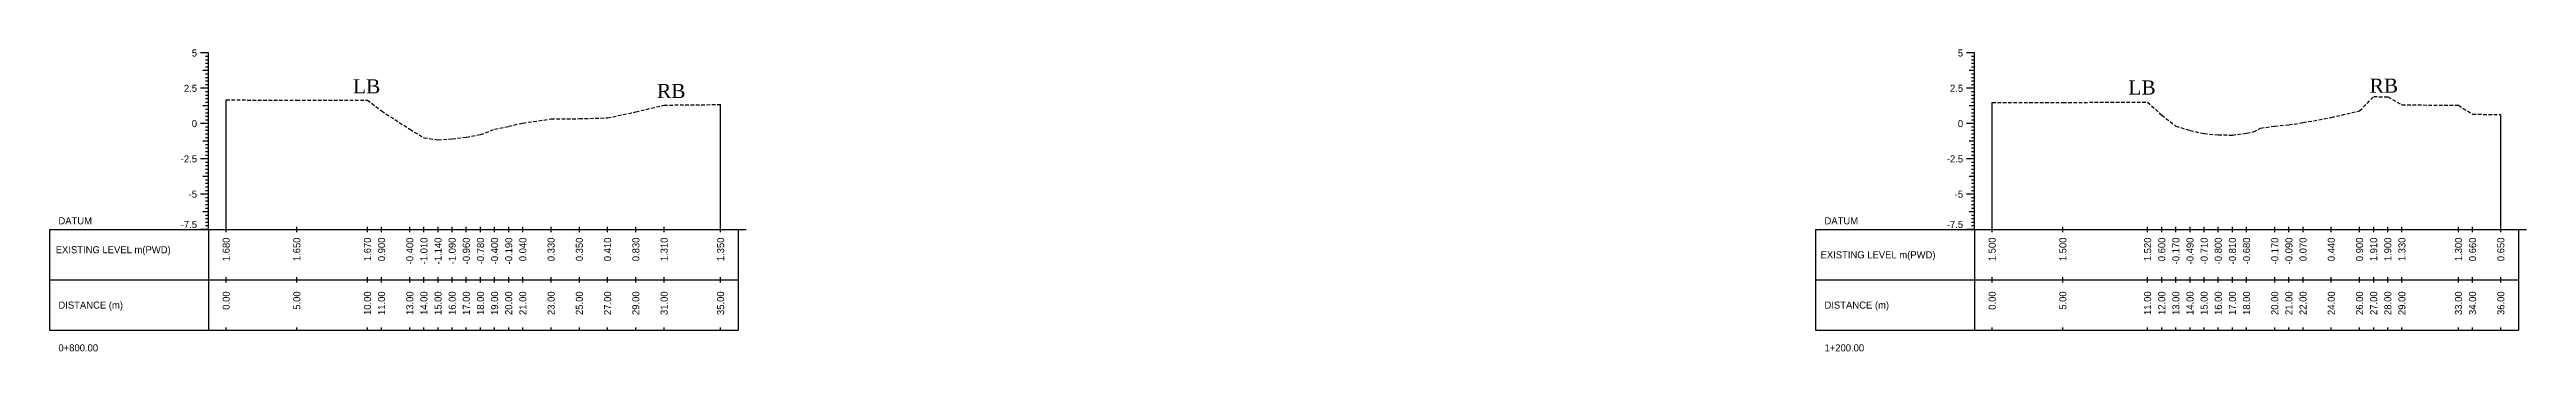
# Model space of a CAD drawing. Header units: inches. Extents: x 3247 to 4722, y -1199 to -293.
# Drawn here: x 3797.9 to 3973.2, y -733.4 to -712 of the extents above; entities that cross this region are included whole.
import ezdxf
from ezdxf.enums import TextEntityAlignment as Align

# ---------------------------------------------------------------- set-up
doc = ezdxf.new("R2010")
doc.units = ezdxf.units.IN
doc.header["$MEASUREMENT"] = 0
doc.linetypes.add('HIDDEN', pattern=[0.375, 0.25, -0.125])
doc.layers.add('CS_Drawing', color=7, linetype='Continuous')
doc.layers.add('GL', color=3, linetype='HIDDEN')
doc.styles.add('romans', font='romans.shx')

msp = doc.modelspace()

# ---------------------------------------------------------------- linework, layer by layer
at = {"layer": 'CS_Drawing'}
for p, q in [((3809.15, -712.22), (3808.59, -712.22)), ((3809.15, -712.22), (3808.76, -712.22)), ((3809.15, -713.47), (3808.76, -713.47)), ((3809.15, -712.22), (3808.93, -712.22)), ((3809.15, -712.47), (3808.93, -712.47)), ((3809.15, -712.72), (3808.93, -712.72)), ((3809.15, -712.97), (3808.93, -712.97)), ((3809.15, -713.22), (3808.93, -713.22)), ((3809.15, -713.47), (3808.93, -713.47)), ((3809.15, -724.72), (3809.15, -712.22)), ((3934.15, -712.22), (3933.59, -712.22)), ((3934.15, -712.22), (3933.76, -712.22)), ((3934.15, -713.47), (3933.76, -713.47)), ((3934.15, -712.22), (3933.93, -712.22)), ((3934.15, -712.47), (3933.93, -712.47)), ((3934.15, -712.72), (3933.93, -712.72)), ((3934.15, -712.97), (3933.93, -712.97)), ((3934.15, -713.22), (3933.93, -713.22)), ((3934.15, -713.47), (3933.93, -713.47)), ((3934.15, -724.72), (3934.15, -712.22)), ((3809.15, -714.72), (3808.59, -714.72)), ((3809.15, -714.72), (3808.76, -714.72)), ((3809.15, -713.72), (3808.93, -713.72)), ((3809.15, -713.97), (3808.93, -713.97)), ((3809.15, -714.22), (3808.93, -714.22)), ((3809.15, -714.47), (3808.93, -714.47)), ((3809.15, -714.72), (3808.93, -714.72)), ((3809.15, -714.97), (3808.93, -714.97)), ((3809.15, -715.22), (3808.93, -715.22)), ((3934.15, -714.72), (3933.59, -714.72)), ((3934.15, -714.72), (3933.76, -714.72)), ((3934.15, -713.72), (3933.93, -713.72)), ((3934.15, -713.97), (3933.93, -713.97)), ((3934.15, -714.22), (3933.93, -714.22)), ((3934.15, -714.47), (3933.93, -714.47)), ((3934.15, -714.72), (3933.93, -714.72)), ((3934.15, -714.97), (3933.93, -714.97)), ((3934.15, -715.22), (3933.93, -715.22)), ((3809.15, -715.97), (3808.76, -715.97)), ((3809.15, -715.47), (3808.93, -715.47)), ((3809.15, -715.72), (3808.93, -715.72)), ((3809.15, -715.97), (3808.93, -715.97)), ((3809.15, -716.22), (3808.93, -716.22)), ((3809.15, -716.47), (3808.93, -716.47)), ((3809.15, -716.72), (3808.93, -716.72)), ((3809.15, -716.97), (3808.93, -716.97)), ((3810.4, -724.72), (3810.4, -715.54)), ((3845.4, -724.72), (3845.4, -715.87)), ((3934.15, -715.97), (3933.76, -715.97)), ((3934.15, -715.47), (3933.93, -715.47)), ((3934.15, -715.72), (3933.93, -715.72)), ((3934.15, -715.97), (3933.93, -715.97)), ((3934.15, -716.22), (3933.93, -716.22)), ((3934.15, -716.47), (3933.93, -716.47)), ((3934.15, -716.72), (3933.93, -716.72)), ((3934.15, -716.97), (3933.93, -716.97)), ((3935.4, -724.72), (3935.4, -715.72)), ((3971.4, -724.72), (3971.4, -716.57)), ((3809.15, -717.22), (3808.59, -717.22)), ((3809.15, -717.22), (3808.76, -717.22)), ((3809.15, -718.47), (3808.76, -718.47)), ((3809.15, -717.22), (3808.93, -717.22)), ((3809.15, -717.47), (3808.93, -717.47)), ((3809.15, -717.72), (3808.93, -717.72)), ((3809.15, -717.97), (3808.93, -717.97)), ((3809.15, -718.22), (3808.93, -718.22)), ((3809.15, -718.47), (3808.93, -718.47)), ((3809.15, -718.72), (3808.93, -718.72)), ((3934.15, -717.22), (3933.59, -717.22)), ((3934.15, -717.22), (3933.76, -717.22)), ((3934.15, -718.47), (3933.76, -718.47)), ((3934.15, -717.22), (3933.93, -717.22)), ((3934.15, -717.47), (3933.93, -717.47)), ((3934.15, -717.72), (3933.93, -717.72)), ((3934.15, -717.97), (3933.93, -717.97)), ((3934.15, -718.22), (3933.93, -718.22)), ((3934.15, -718.47), (3933.93, -718.47)), ((3934.15, -718.72), (3933.93, -718.72)), ((3809.15, -719.72), (3808.59, -719.72)), ((3809.15, -719.72), (3808.76, -719.72)), ((3809.15, -718.97), (3808.93, -718.97)), ((3809.15, -719.22), (3808.93, -719.22)), ((3809.15, -719.47), (3808.93, -719.47)), ((3809.15, -719.72), (3808.93, -719.72)), ((3809.15, -719.97), (3808.93, -719.97)), ((3809.15, -720.22), (3808.93, -720.22)), ((3809.15, -720.47), (3808.93, -720.47)), ((3934.15, -719.72), (3933.59, -719.72)), ((3934.15, -719.72), (3933.76, -719.72)), ((3934.15, -718.97), (3933.93, -718.97)), ((3934.15, -719.22), (3933.93, -719.22)), ((3934.15, -719.47), (3933.93, -719.47)), ((3934.15, -719.72), (3933.93, -719.72)), ((3934.15, -719.97), (3933.93, -719.97)), ((3934.15, -720.22), (3933.93, -720.22)), ((3934.15, -720.47), (3933.93, -720.47)), ((3809.15, -722.22), (3808.59, -722.22)), ((3809.15, -720.97), (3808.76, -720.97)), ((3809.15, -722.22), (3808.76, -722.22)), ((3809.15, -720.72), (3808.93, -720.72)), ((3809.15, -720.97), (3808.93, -720.97)), ((3809.15, -721.22), (3808.93, -721.22)), ((3809.15, -721.47), (3808.93, -721.47)), ((3809.15, -721.72), (3808.93, -721.72)), ((3809.15, -721.97), (3808.93, -721.97)), ((3809.15, -722.22), (3808.93, -722.22)), ((3934.15, -722.22), (3933.59, -722.22)), ((3934.15, -720.97), (3933.76, -720.97)), ((3934.15, -722.22), (3933.76, -722.22)), ((3934.15, -720.72), (3933.93, -720.72)), ((3934.15, -720.97), (3933.93, -720.97)), ((3934.15, -721.22), (3933.93, -721.22)), ((3934.15, -721.47), (3933.93, -721.47)), ((3934.15, -721.72), (3933.93, -721.72)), ((3934.15, -721.97), (3933.93, -721.97)), ((3934.15, -722.22), (3933.93, -722.22)), ((3809.15, -723.47), (3808.76, -723.47)), ((3809.15, -722.47), (3808.93, -722.47)), ((3809.15, -722.72), (3808.93, -722.72)), ((3809.15, -722.97), (3808.93, -722.97)), ((3809.15, -723.22), (3808.93, -723.22)), ((3809.15, -723.47), (3808.93, -723.47)), ((3809.15, -723.72), (3808.93, -723.72)), ((3809.15, -723.97), (3808.93, -723.97)), ((3934.15, -723.47), (3933.76, -723.47)), ((3934.15, -722.47), (3933.93, -722.47)), ((3934.15, -722.72), (3933.93, -722.72)), ((3934.15, -722.97), (3933.93, -722.97)), ((3934.15, -723.22), (3933.93, -723.22)), ((3934.15, -723.47), (3933.93, -723.47)), ((3934.15, -723.72), (3933.93, -723.72)), ((3934.15, -723.97), (3933.93, -723.97)), ((3797.9, -724.72), (3809.15, -724.72)), ((3797.9, -724.72), (3797.9, -731.85)), ((3809.15, -724.72), (3808.59, -724.72)), ((3809.15, -724.72), (3808.76, -724.72)), ((3809.15, -724.22), (3808.93, -724.22)), ((3809.15, -724.47), (3808.93, -724.47)), ((3809.15, -724.72), (3808.93, -724.72)), ((3809.15, -724.72), (3846.65, -724.72)), ((3809.15, -724.72), (3809.15, -731.85)), ((3810.4, -724.91), (3810.4, -724.54)), ((3815.4, -724.91), (3815.4, -724.54)), ((3820.4, -724.91), (3820.4, -724.54)), ((3821.4, -724.91), (3821.4, -724.54)), ((3823.4, -724.91), (3823.4, -724.54)), ((3824.4, -724.91), (3824.4, -724.54)), ((3825.4, -724.91), (3825.4, -724.54)), ((3826.4, -724.91), (3826.4, -724.54)), ((3827.4, -724.91), (3827.4, -724.54)), ((3828.4, -724.91), (3828.4, -724.54)), ((3829.4, -724.91), (3829.4, -724.54)), ((3830.4, -724.91), (3830.4, -724.54)), ((3831.4, -724.91), (3831.4, -724.54)), ((3833.4, -724.91), (3833.4, -724.54)), ((3835.4, -724.91), (3835.4, -724.54)), ((3837.4, -724.91), (3837.4, -724.54)), ((3839.4, -724.91), (3839.4, -724.54)), ((3841.4, -724.91), (3841.4, -724.54)), ((3845.4, -724.91), (3845.4, -724.54)), ((3846.65, -724.72), (3847.21, -724.72)), ((3846.65, -724.72), (3847.04, -724.72)), ((3846.65, -724.72), (3846.88, -724.72)), ((3846.65, -724.72), (3846.65, -731.85)), ((3922.9, -724.72), (3934.15, -724.72)), ((3922.9, -724.72), (3922.9, -731.85)), ((3934.15, -724.72), (3933.59, -724.72)), ((3934.15, -724.72), (3933.76, -724.72)), ((3934.15, -724.22), (3933.93, -724.22)), ((3934.15, -724.47), (3933.93, -724.47)), ((3934.15, -724.72), (3933.93, -724.72)), ((3934.15, -724.72), (3972.65, -724.72)), ((3934.15, -724.72), (3934.15, -731.85)), ((3935.4, -724.91), (3935.4, -724.54)), ((3940.4, -724.91), (3940.4, -724.54)), ((3946.4, -724.91), (3946.4, -724.54)), ((3947.4, -724.91), (3947.4, -724.54)), ((3948.4, -724.91), (3948.4, -724.54)), ((3949.4, -724.91), (3949.4, -724.54)), ((3950.4, -724.91), (3950.4, -724.54)), ((3951.4, -724.91), (3951.4, -724.54)), ((3952.4, -724.91), (3952.4, -724.54)), ((3953.4, -724.91), (3953.4, -724.54)), ((3955.4, -724.91), (3955.4, -724.54)), ((3956.4, -724.91), (3956.4, -724.54)), ((3957.4, -724.91), (3957.4, -724.54)), ((3959.4, -724.91), (3959.4, -724.54)), ((3961.4, -724.91), (3961.4, -724.54)), ((3962.4, -724.91), (3962.4, -724.54)), ((3963.4, -724.91), (3963.4, -724.54)), ((3964.4, -724.91), (3964.4, -724.54)), ((3968.4, -724.91), (3968.4, -724.54)), ((3969.4, -724.91), (3969.4, -724.54)), ((3971.4, -724.91), (3971.4, -724.54)), ((3972.65, -724.72), (3973.21, -724.72)), ((3972.65, -724.72), (3973.04, -724.72)), ((3972.65, -724.72), (3972.88, -724.72)), ((3972.65, -724.72), (3972.65, -731.85)), ((3797.9, -728.29), (3809.15, -728.29)), ((3809.15, -728.29), (3846.65, -728.29)), ((3809.15, -728.29), (3846.65, -728.29)), ((3810.4, -728.47), (3810.4, -728.1)), ((3815.4, -728.47), (3815.4, -728.1)), ((3820.4, -728.47), (3820.4, -728.1)), ((3821.4, -728.47), (3821.4, -728.1)), ((3823.4, -728.47), (3823.4, -728.1)), ((3824.4, -728.47), (3824.4, -728.1)), ((3825.4, -728.47), (3825.4, -728.1)), ((3826.4, -728.47), (3826.4, -728.1)), ((3827.4, -728.47), (3827.4, -728.1)), ((3828.4, -728.47), (3828.4, -728.1)), ((3829.4, -728.47), (3829.4, -728.1)), ((3830.4, -728.47), (3830.4, -728.1)), ((3831.4, -728.47), (3831.4, -728.1)), ((3833.4, -728.47), (3833.4, -728.1)), ((3835.4, -728.47), (3835.4, -728.1)), ((3837.4, -728.47), (3837.4, -728.1)), ((3839.4, -728.47), (3839.4, -728.1)), ((3841.4, -728.47), (3841.4, -728.1)), ((3845.4, -728.47), (3845.4, -728.1)), ((3922.9, -728.29), (3934.15, -728.29)), ((3934.15, -728.29), (3972.65, -728.29)), ((3934.15, -728.29), (3972.65, -728.29)), ((3935.4, -728.47), (3935.4, -728.1)), ((3940.4, -728.47), (3940.4, -728.1)), ((3946.4, -728.47), (3946.4, -728.1)), ((3947.4, -728.47), (3947.4, -728.1)), ((3948.4, -728.47), (3948.4, -728.1)), ((3949.4, -728.47), (3949.4, -728.1)), ((3950.4, -728.47), (3950.4, -728.1)), ((3951.4, -728.47), (3951.4, -728.1)), ((3952.4, -728.47), (3952.4, -728.1)), ((3953.4, -728.47), (3953.4, -728.1)), ((3955.4, -728.47), (3955.4, -728.1)), ((3956.4, -728.47), (3956.4, -728.1)), ((3957.4, -728.47), (3957.4, -728.1)), ((3959.4, -728.47), (3959.4, -728.1)), ((3961.4, -728.47), (3961.4, -728.1)), ((3962.4, -728.47), (3962.4, -728.1)), ((3963.4, -728.47), (3963.4, -728.1)), ((3964.4, -728.47), (3964.4, -728.1)), ((3968.4, -728.47), (3968.4, -728.1)), ((3969.4, -728.47), (3969.4, -728.1)), ((3971.4, -728.47), (3971.4, -728.1)), ((3797.9, -731.85), (3809.15, -731.85)), ((3809.15, -731.85), (3846.65, -731.85)), ((3810.4, -731.85), (3810.4, -731.66)), ((3815.4, -731.85), (3815.4, -731.66)), ((3820.4, -731.85), (3820.4, -731.66)), ((3821.4, -731.85), (3821.4, -731.66)), ((3823.4, -731.85), (3823.4, -731.66)), ((3824.4, -731.85), (3824.4, -731.66)), ((3825.4, -731.85), (3825.4, -731.66)), ((3826.4, -731.85), (3826.4, -731.66)), ((3827.4, -731.85), (3827.4, -731.66)), ((3828.4, -731.85), (3828.4, -731.66)), ((3829.4, -731.85), (3829.4, -731.66)), ((3830.4, -731.85), (3830.4, -731.66)), ((3831.4, -731.85), (3831.4, -731.66)), ((3833.4, -731.85), (3833.4, -731.66)), ((3835.4, -731.85), (3835.4, -731.66)), ((3837.4, -731.85), (3837.4, -731.66)), ((3839.4, -731.85), (3839.4, -731.66)), ((3841.4, -731.85), (3841.4, -731.66)), ((3845.4, -731.85), (3845.4, -731.66)), ((3922.9, -731.85), (3934.15, -731.85)), ((3934.15, -731.85), (3972.65, -731.85)), ((3935.4, -731.85), (3935.4, -731.66)), ((3940.4, -731.85), (3940.4, -731.66)), ((3946.4, -731.85), (3946.4, -731.66)), ((3947.4, -731.85), (3947.4, -731.66)), ((3948.4, -731.85), (3948.4, -731.66)), ((3949.4, -731.85), (3949.4, -731.66)), ((3950.4, -731.85), (3950.4, -731.66)), ((3951.4, -731.85), (3951.4, -731.66)), ((3952.4, -731.85), (3952.4, -731.66)), ((3953.4, -731.85), (3953.4, -731.66)), ((3955.4, -731.85), (3955.4, -731.66)), ((3956.4, -731.85), (3956.4, -731.66)), ((3957.4, -731.85), (3957.4, -731.66)), ((3959.4, -731.85), (3959.4, -731.66)), ((3961.4, -731.85), (3961.4, -731.66)), ((3962.4, -731.85), (3962.4, -731.66)), ((3963.4, -731.85), (3963.4, -731.66)), ((3964.4, -731.85), (3964.4, -731.66)), ((3968.4, -731.85), (3968.4, -731.66)), ((3969.4, -731.85), (3969.4, -731.66)), ((3971.4, -731.85), (3971.4, -731.66))]:
    msp.add_line(p, q, dxfattribs=at)
at = {"layer": 'GL'}
for points in [[(3810.4, -715.54), (3815.4, -715.57), (3820.4, -715.55), (3821.4, -716.32), (3823.4, -717.62), (3824.4, -718.23), (3825.4, -718.36), (3826.4, -718.31), (3827.4, -718.18), (3828.4, -718), (3829.4, -717.62), (3830.4, -717.41), (3831.4, -717.18), (3833.4, -716.89), (3835.4, -716.87), (3837.4, -716.81), (3839.4, -716.39), (3841.4, -715.91), (3845.4, -715.87)], [(3935.4, -715.72), (3940.4, -715.72), (3946.4, -715.7), (3947.4, -716.62), (3948.4, -717.39), (3949.4, -717.71), (3950.4, -717.93), (3951.4, -718.02), (3952.4, -718.03), (3953.4, -717.9), (3953.9, -717.81), (3954.4, -717.54), (3955.4, -717.39), (3956.4, -717.31), (3957.4, -717.15), (3959.4, -716.78), (3961.4, -716.32), (3962.4, -715.31), (3963.4, -715.32), (3964.4, -715.89), (3968.4, -715.92), (3969.4, -716.56), (3971.4, -716.57)]]:
    msp.add_lwpolyline(points, dxfattribs=at)

# ---------------------------------------------------------------- texts
at = {"char_height": 1, "width": 685.1065, "attachment_point": 1, "style": 'romans'}
for s, insert in [('{\\fTimes New Roman|b0|i0|c0|p18;LB}', (3819.38, -714.08)), ('{\\fTimes New Roman|b0|i0|c0|p18;RB}', (3840.9, -714.41)), ('{\\fTimes New Roman|b0|i0|c0|p18;LB}', (3945.04, -714.16)), ('{\\fTimes New Roman|b0|i0|c0|p18;RB}', (3962.11, -714.03))]:
    msp.add_mtext(s, dxfattribs=dict(at, insert=insert))
at = {"layer": 'CS_Drawing'}
for s, p in [('5', (3808.34, -712.22)), ('5', (3933.34, -712.22)), ('2.5', (3808.34, -714.72)), ('2.5', (3933.34, -714.72)), ('0', (3808.34, -717.22)), ('0', (3933.34, -717.22)), ('-2.5', (3808.34, -719.72)), ('-2.5', (3933.34, -719.72)), ('-5', (3808.34, -722.22)), ('-5', (3933.34, -722.22))]:
    msp.add_text(s, height=0.5, dxfattribs=at).set_placement(p, align=Align.MIDDLE_RIGHT)
for s, p in [('DATUM', (3798.53, -724.1)), ('DATUM', (3923.53, -724.1)), ('EXISTING LEVEL m(PWD)', (3798.34, -726.15)), ('EXISTING LEVEL m(PWD)', (3923.25, -726.51)), ('DISTANCE (m)', (3798.53, -730.07)), ('DISTANCE (m)', (3923.53, -730.07)), ('0+800.00', (3798.53, -733.1)), ('1+200.00', (3923.53, -733.1))]:
    msp.add_text(s, height=0.5, dxfattribs=at).set_placement(p, align=Align.MIDDLE_LEFT)
for p in [(3808.34, -724.61), (3933.34, -724.61)]:
    msp.add_text('-7.5', height=0.5, dxfattribs=at).set_placement(p, align=Align.RIGHT)
for s, p in [('1.680', (3810.4, -725.29)), ('1.650', (3815.4, -725.29)), ('1.670', (3820.4, -725.29)), ('0.900', (3821.4, -725.29)), ('-0.400', (3823.4, -725.29)), ('-1.010', (3824.4, -725.29)), ('-1.140', (3825.4, -725.29)), ('-1.090', (3826.4, -725.29)), ('-0.960', (3827.4, -725.29)), ('-0.780', (3828.4, -725.29)), ('-0.400', (3829.4, -725.29)), ('-0.190', (3830.4, -725.29)), ('0.040', (3831.4, -725.29)), ('0.330', (3833.4, -725.29)), ('0.350', (3835.4, -725.29)), ('0.410', (3837.4, -725.29)), ('0.830', (3839.4, -725.29)), ('1.310', (3841.4, -725.29)), ('1.350', (3845.4, -725.29)), ('1.500', (3935.4, -725.29)), ('1.500', (3940.4, -725.29)), ('1.520', (3946.4, -725.29)), ('0.600', (3947.4, -725.29)), ('-0.170', (3948.4, -725.29)), ('-0.490', (3949.4, -725.29)), ('-0.710', (3950.4, -725.29)), ('-0.800', (3951.4, -725.29)), ('-0.810', (3952.4, -725.29)), ('-0.680', (3953.4, -725.29)), ('-0.170', (3955.4, -725.29)), ('-0.090', (3956.4, -725.29)), ('0.070', (3957.4, -725.29)), ('0.440', (3959.4, -725.29)), ('0.900', (3961.4, -725.29)), ('1.910', (3962.4, -725.29)), ('1.900', (3963.4, -725.29)), ('1.330', (3964.4, -725.29)), ('1.300', (3968.4, -725.29)), ('0.660', (3969.4, -725.29)), ('0.650', (3971.4, -725.29)), ('0.00', (3810.4, -729.1)), ('5.00', (3815.4, -729.1)), ('10.00', (3820.4, -729.1)), ('11.00', (3821.4, -729.1)), ('13.00', (3823.4, -729.1)), ('14.00', (3824.4, -729.1)), ('15.00', (3825.4, -729.1)), ('16.00', (3826.4, -729.1)), ('17.00', (3827.4, -729.1)), ('18.00', (3828.4, -729.1)), ('19.00', (3829.4, -729.1)), ('20.00', (3830.4, -729.1)), ('21.00', (3831.4, -729.1)), ('23.00', (3833.4, -729.1)), ('25.00', (3835.4, -729.1)), ('27.00', (3837.4, -729.1)), ('29.00', (3839.4, -729.1)), ('31.00', (3841.4, -729.1)), ('35.00', (3845.4, -729.1)), ('0.00', (3935.4, -729.1)), ('5.00', (3940.4, -729.1)), ('11.00', (3946.4, -729.1)), ('12.00', (3947.4, -729.1)), ('13.00', (3948.4, -729.1)), ('14.00', (3949.4, -729.1)), ('15.00', (3950.4, -729.1)), ('16.00', (3951.4, -729.1)), ('17.00', (3952.4, -729.1)), ('18.00', (3953.4, -729.1)), ('20.00', (3955.4, -729.1)), ('21.00', (3956.4, -729.1)), ('22.00', (3957.4, -729.1)), ('24.00', (3959.4, -729.1)), ('26.00', (3961.4, -729.1)), ('27.00', (3962.4, -729.1)), ('28.00', (3963.4, -729.1)), ('29.00', (3964.4, -729.1)), ('33.00', (3968.4, -729.1)), ('34.00', (3969.4, -729.1)), ('36.00', (3971.4, -729.1))]:
    msp.add_text(s, height=0.5, rotation=90, dxfattribs=at).set_placement(p, align=Align.MIDDLE_RIGHT)

doc.saveas('drawing.dxf')
